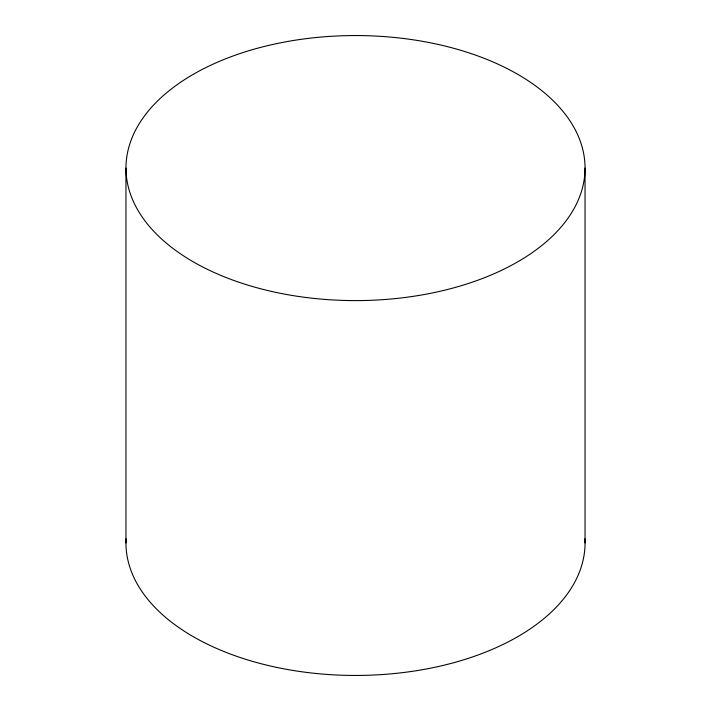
<?xml version="1.0" encoding="UTF-8"?>
<svg xmlns="http://www.w3.org/2000/svg" width="711" height="711" viewBox="0 0 711 711"><rect width="100%" height="100%" fill="white"/><g stroke="black" fill="none" stroke-linecap="round" stroke-linejoin="round"><path stroke-width="1.07" d="M585.046 168.08A229.546 132.53 0 0 1 240.727 282.845A229.546 132.53 0 0 1 240.727 53.307A229.546 132.53 0 0 1 585.046 168.08L585.046 542.92M125.954 168.08L125.954 542.92M584.931 538.716A229.546 132.53 0 0 1 355.5 675.45A229.546 132.53 0 0 1 126.069 538.716"/></g></svg>
